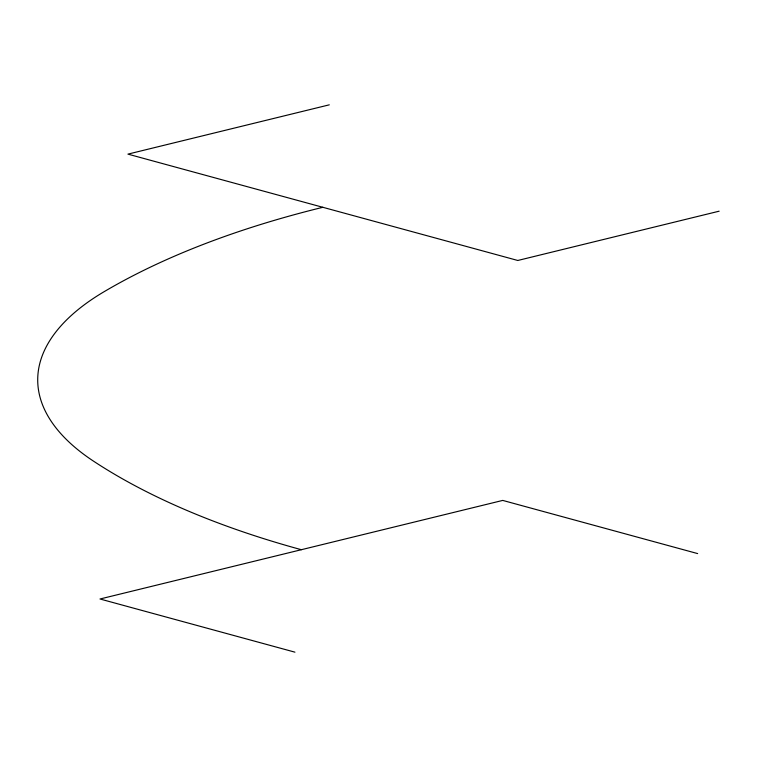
<?xml version="1.0" encoding="UTF-8"?>
<svg xmlns="http://www.w3.org/2000/svg" width="757" height="757" viewBox="0 0 757 757"><rect width="100%" height="100%" fill="white"/><g stroke="black" fill="none" stroke-linecap="round" stroke-linejoin="round"><path stroke-width="1.14" d="M329.295 104.835L127.933 154.125L517.788 260.474L719.15 211.184M697.651 553.585L502.724 500.415L100.009 598.995L294.937 652.165M301.371 549.705A683.505 306.046 -0.2 0 1 93.281 460.994A324.119 145.126 -0.2 0 1 103.898 291.823A683.505 306.046 -0.2 0 1 322.861 207.295"/></g></svg>
